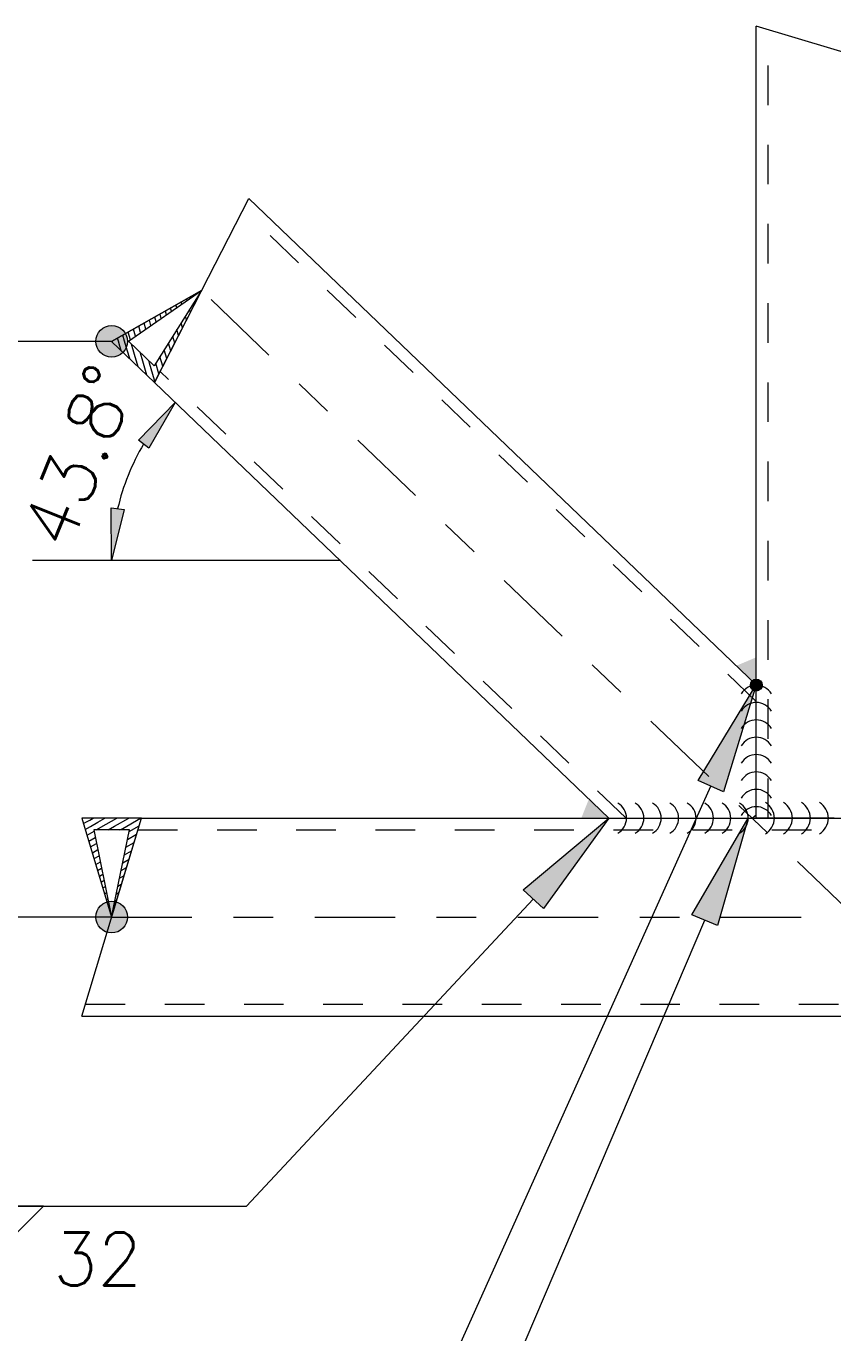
# Model space of a CAD drawing. Header units: millimetres. Extents: x 3028.5 to 3057.3, y 108.4 to 144.6.
# Drawn here: x 3032.96 to 3034.995, y 133.224 to 136.523 of the extents above; entities that cross this region are included whole.
import ezdxf
from ezdxf.enums import TextEntityAlignment as Align

# ---------------------------------------------------------------- set-up
doc = ezdxf.new("R2010")
doc.units = ezdxf.units.MM
doc.linetypes.add('CYPE_PUNTO', pattern=[0.075, 0, -0.075])
doc.linetypes.add('CYPE_RAYAPUNTO', pattern=[0.4125, 0.2025, -0.105, 0, -0.105])
for name, color, linetype, lineweight in [('COTAS', 202, 'Continuous', 13), ('EJES', 42, 'CYPE_RAYAPUNTO', 0), ('LINEAS_OCULTAS', 8, 'CYPE_PUNTO', 9), ('PERFILES', 7, 'Continuous', 9), ('SIMBOLOS_UTILIZADOS_EN_LAS_SOLDADURAS', 140, 'Continuous', 0), ('SOLDADURAS', 150, 'Continuous', 0), ('SOMBREADOS', 8, 'Continuous', 9), ('TEXTOS', 2, 'Continuous', 9)]:
    doc.layers.add(name, color=color, linetype=linetype, lineweight=lineweight)
doc.styles.add('CYPETXT_romans', font='romans__.ttf', dxfattribs={"height": 0.2})

msp = doc.modelspace()

# ---------------------------------------------------------------- hatches: boundary and pattern name
at = {"layer": 'COTAS'}
for points in [[(3033.24324, 135.47748), (3033.33631, 135.57266), (3033.26953, 135.4575)], [(3033.20721, 135.30247), (3033.17569, 135.17314), (3033.1744, 135.30625)]]:
    msp.add_hatch(color=256, dxfattribs=at).paths.add_polyline_path(points)
at = {"layer": 'SIMBOLOS_UTILIZADOS_EN_LAS_SOLDADURAS'}
for points in [[(3034.7195, 134.58955), (3034.65567, 134.61823), (3034.80232, 134.85921)], [(3034.26515, 134.29467), (3034.214, 134.34243), (3034.4306, 134.52315)], [(3034.70429, 134.2519), (3034.63991, 134.27932), (3034.78176, 134.52315)]]:
    msp.add_hatch(color=256, dxfattribs=at).paths.add_polyline_path(points)
at = {"layer": 'SOLDADURAS'}
for points in [[(3034.75181, 134.90765), (3034.80232, 134.92919), (3034.80232, 134.85921)], [(3034.4306, 134.52315), (3034.36062, 134.52315), (3034.38009, 134.57159)]]:
    msp.add_hatch(color=256, dxfattribs=at).paths.add_polyline_path(points, flags=0)
h = msp.add_hatch(color=256, dxfattribs=at)
edge = h.paths.add_edge_path()
edge.add_arc((3034.80232, 134.85889), 0.015, 0, 360)
at = {"layer": 'TEXTOS'}
h = msp.add_hatch(color=256, dxfattribs=at)
edge = h.paths.add_edge_path()
edge.add_arc((3033.17569, 135.72671), 0.03999, 0, 360)
h = msp.add_hatch(color=256, dxfattribs=at)
edge = h.paths.add_edge_path()
edge.add_arc((3033.17569, 134.27323), 0.03999, 0, 360)

# ---------------------------------------------------------------- linework, layer by layer
at = {"layer": 'COTAS'}
msp.add_line((3033.75288, 135.17314), (3032.97575, 135.17314), dxfattribs=at)
for points in [[(3033.24324, 135.47748), (3033.33631, 135.57266), (3033.26953, 135.4575)], [(3033.20721, 135.30247), (3033.17569, 135.17314), (3033.1744, 135.30625)]]:
    msp.add_lwpolyline(points, close=True, dxfattribs=at)
msp.add_ellipse((3033.75288, 135.17314), major_axis=(0.57719, 0), ratio=1, start_param=2.6064227, end_param=2.912225, dxfattribs=at)
at = {"layer": 'EJES'}
for p, q in [((3035.05224, 134.27323), (3033.40279, 135.85519)), ((3033.17569, 134.27323), (3036.92879, 134.27323))]:
    msp.add_line(p, q, dxfattribs=at)
at = {"layer": 'LINEAS_OCULTAS'}
for p, q in [((3034.83231, 134.52315), (3034.83231, 136.51352)), ((3034.80232, 134.81765), (3033.50741, 136.05958)), ((3034.47392, 134.52315), (3033.29818, 135.65079)), ((3033.24167, 134.49316), (3036.99477, 134.49316)), ((3033.10971, 134.0533), (3036.86281, 134.0533))]:
    msp.add_line(p, q, dxfattribs=at)
at = {"layer": 'PERFILES'}
for p, q in [((3034.80232, 134.52315), (3034.80232, 136.52251)), ((3034.80232, 134.85921), (3033.52167, 136.08746)), ((3034.4306, 134.52315), (3033.28391, 135.62292)), ((3033.25066, 134.52315), (3037.00377, 134.52315)), ((3033.10071, 134.02331), (3036.85381, 134.02331))]:
    msp.add_line(p, q, dxfattribs=at)
for points in [[(3035.05224, 136.44754), (3035.30216, 136.52251), (3035.30216, 136.37256), (3034.80232, 136.52251)], [(3033.40279, 135.85519), (3033.17569, 135.72671), (3033.28391, 135.62292), (3033.52167, 136.08746)], [(3034.4306, 134.52315), (3034.43095, 134.52315), (3034.44123, 134.52315), (3034.45464, 134.52315), (3034.47011, 134.52315), (3034.48665, 134.52315), (3034.50281, 134.52315), (3034.51404, 134.52315), (3034.52624, 134.52315), (3034.53892, 134.52315), (3034.55836, 134.52315), (3034.5778, 134.52315), (3034.59724, 134.52315), (3034.61668, 134.52315), (3034.63612, 134.52315), (3034.65557, 134.52315), (3034.67501, 134.52315), (3034.69445, 134.52315), (3034.71389, 134.52315), (3034.73333, 134.52315), (3034.75277, 134.52315), (3034.77221, 134.52315), (3034.79166, 134.52315), (3034.80232, 134.53157), (3034.80232, 134.55021), (3034.80232, 134.56886), (3034.80232, 134.58751), (3034.80232, 134.60615), (3034.80232, 134.6248), (3034.80232, 134.64345), (3034.80232, 134.66209), (3034.80232, 134.68074), (3034.80232, 134.69938), (3034.80232, 134.71803), (3034.80232, 134.73668), (3034.80232, 134.75532), (3034.80232, 134.76748), (3034.80232, 134.77918), (3034.80232, 134.78995), (3034.80232, 134.80543), (3034.80232, 134.82128), (3034.80232, 134.83617), (3034.80232, 134.84909), (3034.80232, 134.85889), (3034.80232, 134.85921)], [(3033.10071, 134.02331), (3033.25066, 134.52315), (3033.10071, 134.52315), (3033.17569, 134.27323)], [(3034.99841, 134.52315), (3034.98495, 134.52315), (3034.9715, 134.52315), (3034.95804, 134.52315), (3034.94458, 134.52315), (3034.93112, 134.52315), (3034.91767, 134.52315), (3034.90421, 134.52315), (3034.89075, 134.52315), (3034.87729, 134.52315), (3034.86852, 134.52315), (3034.86008, 134.52315), (3034.8523, 134.52315), (3034.84549, 134.52315), (3034.83989, 134.52315), (3034.82596, 134.52315), (3034.8129, 134.52315), (3034.80245, 134.52315), (3034.80232, 134.52315)]]:
    msp.add_lwpolyline(points, dxfattribs=at)
for points in [[(3033.40279, 135.85519), (3033.28391, 135.62292), (3033.17569, 135.72671), (3033.40279, 135.85519)], [(3033.40279, 135.85519), (3033.28303, 135.66532), (3033.21809, 135.7276), (3033.40279, 135.85519)], [(3033.17569, 134.27323), (3033.25066, 134.52315), (3033.10071, 134.52315), (3033.17569, 134.27323)], [(3033.17569, 134.27323), (3033.22067, 134.49316), (3033.1307, 134.49316), (3033.17569, 134.27323)]]:
    msp.add_lwpolyline(points, close=True, dxfattribs=at)
at = {"layer": 'SIMBOLOS_UTILIZADOS_EN_LAS_SOLDADURAS'}
for p, q in [((3033.88761, 132.82369), (3034.68759, 134.60389)), ((3033.51589, 133.54346), (3034.23957, 134.31855)), ((3033.75169, 132.10392), (3034.6721, 134.26561)), ((3032.55819, 133.54346), (3033.51589, 133.54346))]:
    msp.add_line(p, q, dxfattribs=at)
for points in [[(3034.7195, 134.58955), (3034.65567, 134.61823), (3034.80232, 134.85921)], [(3034.26515, 134.29467), (3034.214, 134.34243), (3034.4306, 134.52315)], [(3034.70429, 134.2519), (3034.63991, 134.27932), (3034.78176, 134.52315)], [(3032.76413, 133.54346), (3032.76413, 133.30354), (3033.00405, 133.54346), (3032.76413, 133.54346)]]:
    msp.add_lwpolyline(points, close=True, dxfattribs=at)
at = {"layer": 'SOLDADURAS'}
msp.add_circle((3034.80232, 134.85889), 0.015, dxfattribs=at)
for centre, major_axis, start_param, end_param in [((3034.80232, 134.81504), (0, -0.04385), 2.0944091, 4.1888026), ((3034.80232, 134.77119), (0, -0.04385), 2.0944091, 4.1888026), ((3034.80232, 134.72734), (0, -0.04385), 2.0944091, 4.1887762), ((3034.80232, 134.68349), (0, -0.04385), 2.0944091, 4.1888026), ((3034.80232, 134.63964), (0, -0.04385), 2.0944091, 4.1887762), ((3034.80232, 134.59579), (0, -0.04385), 2.0944091, 4.1887762), ((3034.80232, 134.55194), (0, -0.04385), 2.0944091, 4.1888026), ((3034.43095, 134.52315), (0, -0.04385), 0.5235864, 2.6180063), ((3034.4748, 134.52315), (0, -0.04385), 0.5235864, 2.6179798), ((3034.51865, 134.52315), (0, -0.04385), 0.5235864, 2.6179798), ((3034.5625, 134.52315), (0, -0.04385), 0.5235864, 2.6180063), ((3034.60635, 134.52315), (0, -0.04385), 0.5236128, 2.6179798), ((3034.65021, 134.52315), (0, -0.04385), 0.5236128, 2.6180063), ((3034.69406, 134.52315), (0, -0.04385), 0.5235864, 2.6180063), ((3034.73791, 134.52315), (0, -0.04385), 0.5235864, 2.6180063), ((3034.80245, 134.52315), (0, -0.04542), 0.5235864, 2.6179798), ((3034.84787, 134.52315), (0, -0.04542), 0.5235864, 2.6179798), ((3034.89328, 134.52315), (0, -0.04542), 0.5235864, 2.6179798), ((3034.9387, 134.52315), (0, -0.04542), 0.5235864, 2.6179798), ((3034.80232, 134.50808), (0, -0.04385), 2.0944091, 4.1887762)]:
    msp.add_ellipse(centre, major_axis=major_axis, ratio=1, start_param=start_param, end_param=end_param, dxfattribs=at)
at = {"layer": 'SOMBREADOS'}
for p, q in [((3033.39195, 135.8477), (3033.39161, 135.84886)), ((3033.33993, 135.81176), (3033.33797, 135.81852)), ((3033.35294, 135.82075), (3033.35138, 135.8261)), ((3033.36594, 135.82973), (3033.36479, 135.83369)), ((3033.37895, 135.83872), (3033.3782, 135.84128)), ((3033.38453, 135.8195), (3033.38319, 135.82411)), ((3033.39449, 135.83897), (3033.39388, 135.84106)), ((3033.28791, 135.77583), (3033.28432, 135.78817)), ((3033.30091, 135.78481), (3033.29774, 135.79576)), ((3033.31392, 135.7938), (3033.31115, 135.80334)), ((3033.32693, 135.80278), (3033.32456, 135.81093)), ((3033.3646, 135.78058), (3033.36181, 135.79021)), ((3033.37457, 135.80004), (3033.3725, 135.80716)), ((3033.22288, 135.73091), (3033.21727, 135.75023)), ((3033.23589, 135.73989), (3033.23068, 135.75782)), ((3033.24889, 135.74888), (3033.24409, 135.76541)), ((3033.2619, 135.75786), (3033.2575, 135.773)), ((3033.2749, 135.76684), (3033.27091, 135.78058)), ((3033.34468, 135.74165), (3033.34042, 135.75631)), ((3033.35464, 135.76111), (3033.35111, 135.77326)), ((3033.17725, 135.72674), (3033.17703, 135.72747)), ((3033.17757, 135.72564), (3033.17725, 135.72674)), ((3033.17786, 135.72463), (3033.17757, 135.72564)), ((3033.19277, 135.72707), (3033.19045, 135.73506)), ((3033.19629, 135.71493), (3033.19277, 135.72707)), ((3033.20829, 135.72739), (3033.20386, 135.74265)), ((3033.21502, 135.70422), (3033.20829, 135.72739)), ((3033.23375, 135.69351), (3033.22606, 135.71995)), ((3033.32476, 135.70272), (3033.31904, 135.72241)), ((3033.33472, 135.72219), (3033.32973, 135.73936)), ((3033.19951, 135.70387), (3033.19629, 135.71493)), ((3033.22115, 135.68311), (3033.21502, 135.70422)), ((3033.24279, 135.66235), (3033.23375, 135.69351)), ((3033.25247, 135.6828), (3033.24771, 135.69919)), ((3033.26444, 135.64159), (3033.25247, 135.6828)), ((3033.30483, 135.6638), (3033.29766, 135.68851)), ((3033.3148, 135.68326), (3033.30835, 135.70546)), ((3033.2712, 135.67209), (3033.26935, 135.67843)), ((3033.28379, 135.62873), (3033.2712, 135.67209)), ((3033.29487, 135.64433), (3033.28696, 135.67156)), ((3033.28491, 135.62487), (3033.28379, 135.62873)), ((3033.10485, 134.50937), (3033.11096, 134.5129)), ((3033.10927, 134.49461), (3033.12194, 134.50192)), ((3033.11096, 134.5129), (3033.12025, 134.51826)), ((3033.12025, 134.51826), (3033.12871, 134.52315)), ((3033.12194, 134.50192), (3033.14118, 134.51303)), ((3033.13675, 134.49316), (3033.16211, 134.5078)), ((3033.14118, 134.51303), (3033.15871, 134.52315)), ((3033.16211, 134.5078), (3033.1887, 134.52315)), ((3033.16674, 134.49316), (3033.18304, 134.50257)), ((3033.18304, 134.50257), (3033.21869, 134.52315)), ((3033.19673, 134.49316), (3033.20397, 134.49733)), ((3033.20397, 134.49733), (3033.24868, 134.52315)), ((3033.21986, 134.4892), (3033.2448, 134.50359)), ((3033.1137, 134.47985), (3033.13134, 134.49003)), ((3033.11813, 134.46509), (3033.13451, 134.47455)), ((3033.21183, 134.44993), (3033.23223, 134.46171)), ((3033.21585, 134.46956), (3033.23851, 134.48265)), ((3033.12256, 134.45033), (3033.13768, 134.45906)), ((3033.12698, 134.43557), (3033.14084, 134.44358)), ((3033.20782, 134.4303), (3033.22595, 134.44077)), ((3033.13141, 134.42081), (3033.14401, 134.42809)), ((3033.13584, 134.40606), (3033.14718, 134.4126)), ((3033.14027, 134.3913), (3033.15035, 134.39712)), ((3033.19978, 134.39103), (3033.21338, 134.39888)), ((3033.2038, 134.41066), (3033.21967, 134.41982)), ((3033.14469, 134.37654), (3033.15351, 134.38163)), ((3033.14912, 134.36178), (3033.15668, 134.36614)), ((3033.19577, 134.3714), (3033.2071, 134.37794)), ((3033.15355, 134.34702), (3033.15985, 134.35066)), ((3033.15798, 134.33226), (3033.16302, 134.33517)), ((3033.18774, 134.33213), (3033.19454, 134.33605)), ((3033.19175, 134.35176), (3033.20082, 134.357)), ((3033.1624, 134.3175), (3033.16618, 134.31969)), ((3033.16683, 134.30274), (3033.16935, 134.3042)), ((3033.18372, 134.31249), (3033.18825, 134.31511)), ((3033.17126, 134.28799), (3033.17252, 134.28871)), ((3033.1797, 134.29286), (3033.18197, 134.29417))]:
    msp.add_line(p, q, dxfattribs=at)
at = {"layer": 'TEXTOS'}
for p, q in [((3033.17569, 135.72671), (3028.69268, 135.72671)), ((3033.17569, 134.27323), (3028.69268, 134.27323))]:
    msp.add_line(p, q, dxfattribs=at)
for centre in [(3033.17569, 135.72671), (3033.17569, 134.27323)]:
    msp.add_circle(centre, 0.03999, dxfattribs=at)

# ---------------------------------------------------------------- texts
at = {"layer": 'COTAS', "style": 'CYPETXT_romans', "width": 0.924506}
msp.add_text('43.8°', height=0.133333, rotation=68.09923, dxfattribs=at).set_placement((3033.06749, 135.19441), (3033.24349, 135.6322), align=Align.FIT)
at = {"layer": 'SIMBOLOS_UTILIZADOS_EN_LAS_SOLDADURAS', "style": 'CYPETXT_romans', "width": 0.871811}
msp.add_text('32', height=0.133333, dxfattribs=at).set_placement((3033.02804, 133.34346), (3033.25197, 133.34346), align=Align.FIT)

doc.saveas('drawing.dxf')
